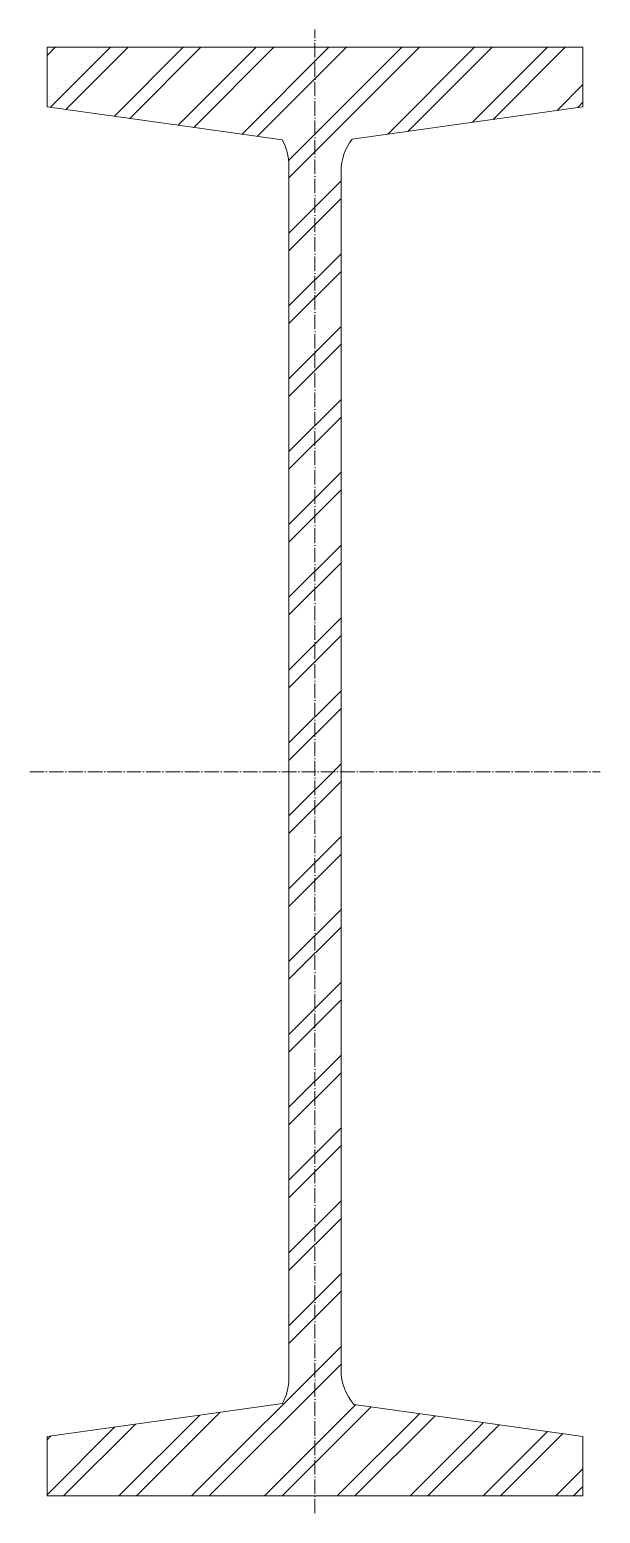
# Model space of a CAD drawing. Header units: metres. Extents: x -98 to 99, y -215 to 297.
import ezdxf

# ---------------------------------------------------------------- set-up
doc = ezdxf.new("R2010")
doc.units = ezdxf.units.M
doc.linetypes.add('MV_hartlijn_staal', pattern=[6.6, 5, -0.8, 0, -0.8])
doc.layers.add('A-DETL-GENF', color=92, linetype='Continuous', lineweight=18)

# ---------------------------------------------------------------- blocks, each defined once
blk = doc.blocks.new('28 Staalprofielen NP-profiel - NP 50-4448309-00_0 Basismaterialen')
at = {"layer": 'A-DETL-GENF', "lineweight": 13}
h = blk.add_hatch(dxfattribs=at)
h.set_pattern_fill('FP_481', color=256, style=0, pattern_type=2)
h.set_pattern_definition([(225, (-120.222, -1147.974), (12.57236, -12.57236), []), (225, (-120.222, -1167.024), (12.57236, -12.57236), [])])
h.paths.add_polyline_path([(92.5, 290.68), (-92.5, 290.68), (-92.5, 270.14), (-11.33, 258.77), (-9.59, 254.5), (-9, 249.92), (-9, -168.7), (-9.57, -173.19), (-11.24, -177.4), (-92.5, -188.78), (-92.5, -209.32), (92.5, -209.32), (92.5, -188.78), (13.43, -177.7), (11.01, -174.16), (9.51, -170.14), (9, -165.88), (9, 247.92), (9.44, 251.86), (10.72, 255.61), (12.79, 258.98), (92.5, 270.14)])
at = {"layer": 'A-DETL-GENF', "linetype": 'MV_hartlijn_staal', "lineweight": 13}
for p, q in [((0, -215.32), (0, 296.77)), ((-98.5, 40.66), (98.5, 40.66))]:
    blk.add_line(p, q, dxfattribs=at)
at = {"layer": 'A-DETL-GENF'}
for p, q in [((92.5, 290.68), (-92.5, 290.68)), ((-92.5, 290.68), (-92.5, 270.14)), ((92.5, 290.68), (-92.5, 290.68)), ((-92.5, 290.68), (-92.5, 270.14)), ((92.5, 270.14), (92.5, 290.68)), ((92.5, 290.68), (92.5, 270.14)), ((-92.5, 270.14), (-46.38, 263.68)), ((-92.5, 270.14), (-46.38, 263.68)), ((46.38, 263.68), (92.5, 270.14)), ((92.5, 270.14), (46.38, 263.68)), ((-46.38, 263.68), (-11.33, 258.77)), ((-46.38, 263.68), (-11.33, 258.77)), ((12.79, 258.98), (46.38, 263.68)), ((46.38, 263.68), (12.79, 258.98)), ((-9, 249.92), (-9, -168.7)), ((-9, -168.7), (-9, 249.92)), ((9, -165.88), (9, 247.92)), ((9, -165.88), (9, 247.92)), ((-11.24, -177.4), (-46.38, -182.32)), ((-46.38, -182.32), (-11.24, -177.4)), ((46.38, -182.32), (13.43, -177.7)), ((46.38, -182.32), (13.43, -177.7)), ((-46.38, -182.32), (-92.5, -188.78)), ((-92.5, -188.78), (-46.38, -182.32)), ((92.5, -188.78), (46.38, -182.32)), ((92.5, -188.78), (46.38, -182.32)), ((-92.5, -188.78), (-92.5, -209.32)), ((-92.5, -209.32), (-92.5, -188.78)), ((92.5, -209.32), (92.5, -188.78)), ((92.5, -209.32), (92.5, -188.78)), ((-92.5, -209.32), (92.5, -209.32)), ((92.5, -209.32), (-92.5, -209.32))]:
    blk.add_line(p, q, dxfattribs=at)
for centre, start, end in [((-27, 249.92), 360, 29.4809), ((-27, 249.92), 360, 29.4809), ((27, 247.92), 142.109, 180), ((27, 247.92), 142.109, 180), ((-27, -168.7), 331.092, 360), ((-27, -168.7), 331.092, 0), ((27, -165.88), 180, 221.0492), ((27, -165.88), 180, 221.0492)]:
    blk.add_arc(centre, 18, start, end, dxfattribs=at)

msp = doc.modelspace()

# ---------------------------------------------------------------- block references
msp.add_blockref('28 Staalprofielen NP-profiel - NP 50-4448309-00_0 Basismaterialen', (0, 0))

doc.saveas('drawing.dxf')
